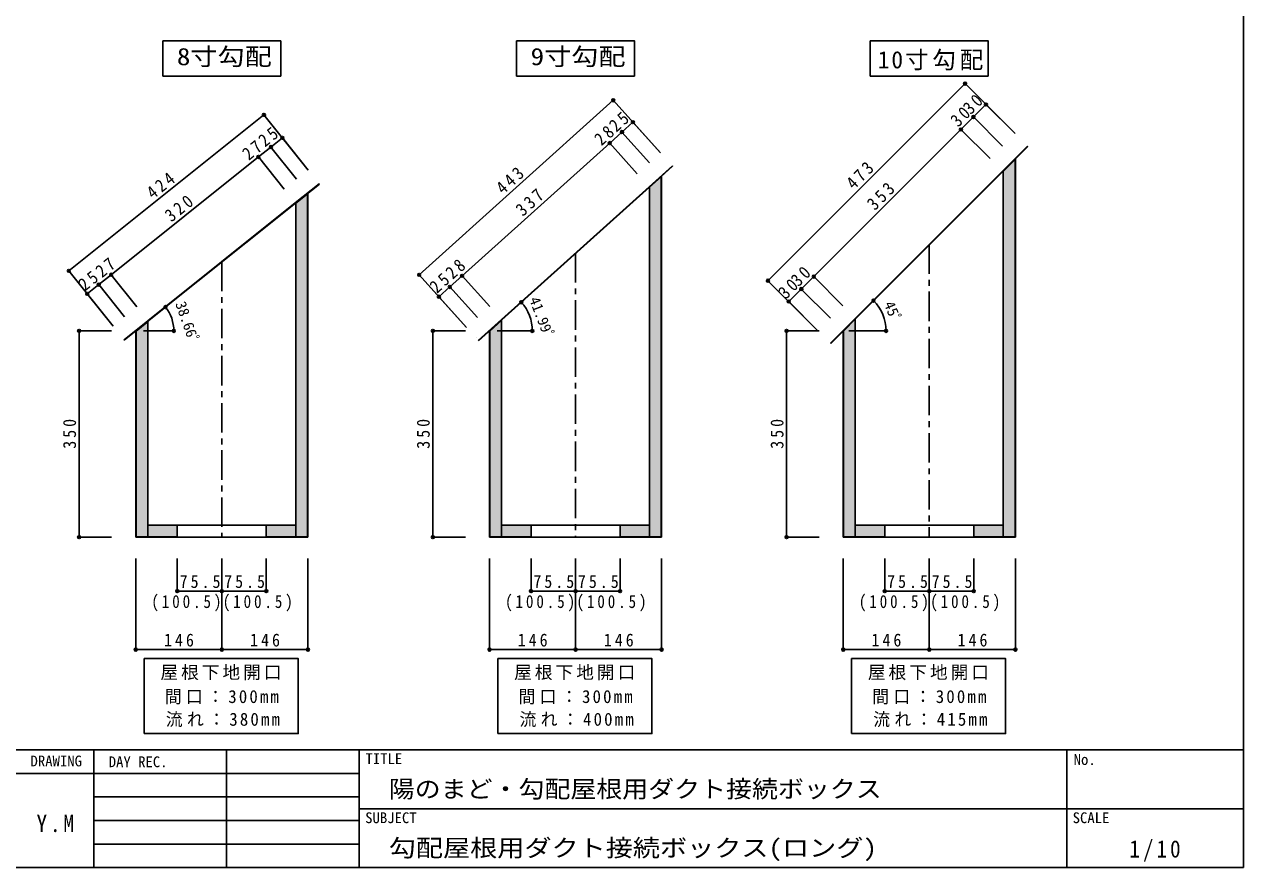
# Model space of a CAD drawing. Units: millimetres at full size, sheet at 1:10. Extents: x -6358 to 6082, y -1024 to 1786.
# Drawn here: x -186 to 1882, y -1024 to 407 of the extents above; entities that cross this region are included whole.
import ezdxf
from ezdxf.enums import TextEntityAlignment as Align

# ---------------------------------------------------------------- set-up
doc = ezdxf.new("R2010")
doc.units = ezdxf.units.MM
doc.header["$LTSCALE"] = 10
doc.header["$PDMODE"] = 32
doc.header["$PDSIZE"] = 5
doc.linetypes.add('CHAIN1', pattern=[8, 5, -1, 1, -1])
doc.layers.add('0-0', color=7, linetype='Continuous')
doc.layers.add('F-0', color=2, linetype='Continuous')
doc.styles.add('ＭＳ ゴシック', font='')
doc.styles.get('ＭＳ ゴシック').set_extended_font_data('MS Gothic')

msp = doc.modelspace()

# ---------------------------------------------------------------- linework, layer by layer
at = {"layer": '0-0'}
for p, q in [((49.16, 379.38), (49.16, 319.38)), ((649.16, 379.38), (649.16, 319.38)), ((1249.16, 379.38), (1249.16, 319.38)), ((49.16, 319.38), (249.16, 319.38)), ((649.16, 319.38), (849.16, 319.38)), ((1249.16, 319.38), (1449.16, 319.38)), ((1473.59, 158.39), (1516.02, 200.81)), ((1473.94, 158.03), (1516.37, 200.46)), ((1516.37, 200.46), (1516.02, 200.81)), ((874.01, 131.71), (913.4, 167.17)), ((874.35, 131.34), (913.74, 166.8)), ((913.74, 166.8), (913.4, 167.17)), ((1474.3, 157.68), (1494.66, 178.04)), ((1494.66, 178.04), (1494.66, -462.25)), ((1495.16, 179.25), (1495.16, -462.75)), ((874.68, 130.97), (894.66, 148.95)), ((894.66, 148.95), (894.66, -462.25)), ((895.16, 150.07), (895.16, -462.75)), ((1474.3, 157.68), (1473.59, 158.39)), ((1474.66, 158.04), (1474.66, -462.25)), ((273.76, 104.37), (314.37, 136.86)), ((274.07, 103.98), (314.68, 136.46)), ((314.68, 136.46), (314.37, 136.86)), ((874.68, 130.97), (874.01, 131.71)), ((874.66, 130.95), (874.66, -462.25)), ((274.39, 103.59), (273.76, 104.37)), ((274.39, 103.59), (294.66, 119.81)), ((274.66, 103.81), (274.66, -462.25)), ((294.66, 119.81), (294.66, -462.25)), ((295.16, 120.85), (295.16, -462.75)), ((-16.36, -128.37), (24.24, -95.89)), ((3.66, -112.99), (24.55, -96.28)), ((23.66, -96.99), (23.66, -462.25)), ((24.55, -96.28), (23.93, -95.5)), ((584.24, -129.11), (623.63, -93.65)), ((584.58, -129.48), (623.97, -94.02)), ((603.66, -112.98), (624.3, -94.39)), ((624.3, -94.39), (623.63, -93.65)), ((623.66, -94.98), (623.66, -462.25)), ((1181.59, -133.61), (1224.02, -91.19)), ((1181.94, -133.97), (1224.37, -91.54)), ((1203.66, -112.96), (1224.72, -91.89)), ((1223.66, -92.96), (1223.66, -462.25)), ((1224.72, -91.89), (1224.02, -91.19)), ((3.16, -112.75), (3.16, -462.75)), ((3.66, -112.99), (3.66, -462.25)), ((603.16, -112.75), (603.16, -462.75)), ((603.66, -112.98), (603.66, -462.25)), ((1203.16, -112.75), (1203.16, -462.75)), ((1203.66, -112.96), (1203.66, -462.25)), ((581.25, -124.8), (581.01, -124.36)), ((1181.94, -133.97), (1181.59, -133.61)), ((23.66, -442.25), (73.66, -442.25)), ((73.66, -442.25), (73.66, -462.75)), ((224.66, -442.25), (224.66, -462.75)), ((224.66, -442.25), (274.66, -442.25)), ((623.66, -442.25), (673.66, -442.25)), ((673.66, -442.25), (673.66, -462.75)), ((824.66, -442.25), (824.66, -462.75)), ((824.66, -442.25), (874.66, -442.25)), ((1223.66, -442.25), (1273.66, -442.25)), ((1273.66, -442.25), (1273.66, -462.75)), ((1424.66, -442.25), (1424.66, -462.75)), ((1424.66, -442.25), (1474.66, -442.25)), ((3.16, -462.75), (73.66, -462.75)), ((3.66, -462.25), (73.66, -462.25)), ((224.66, -462.25), (294.66, -462.25)), ((224.66, -462.75), (295.16, -462.75)), ((603.16, -462.75), (673.66, -462.75)), ((603.66, -462.25), (673.66, -462.25)), ((824.66, -462.25), (894.66, -462.25)), ((824.66, -462.75), (895.16, -462.75)), ((1203.16, -462.75), (1273.66, -462.75)), ((1203.66, -462.25), (1273.66, -462.25)), ((1424.66, -462.25), (1494.66, -462.25)), ((1424.66, -462.75), (1495.16, -462.75)), ((17.27, -796.1), (17.27, -668.79)), ((617.27, -796.1), (617.27, -668.79)), ((1217.27, -796.1), (1217.27, -668.79))]:
    msp.add_line(p, q, dxfattribs=at)
at = {"layer": '0-0', "color": 4}
for p, q in [((1075.52, -27.55), (1409.95, 306.88)), ((1409.95, 306.88), (1494.8, 222.03)), ((483.89, -17.62), (813.05, 278.66)), ((813.05, 278.66), (893.33, 189.47)), ((1424.09, 250.31), (1445.31, 271.52)), ((1445.31, 271.52), (1494.8, 222.03)), ((-110.38, -10.85), (220.66, 253.99)), ((220.66, 253.99), (295.63, 160.28)), ((1402.88, 229.1), (1424.09, 250.31)), ((1424.09, 250.31), (1473.59, 200.81)), ((827.92, 224.77), (846.5, 241.49)), ((846.5, 241.49), (893.33, 189.47)), ((1153.31, -20.48), (1402.88, 229.1)), ((1402.88, 229.1), (1452.38, 179.6)), ((232.37, 199.32), (251.9, 214.94)), ((251.9, 214.94), (295.63, 160.28)), ((807.11, 206.04), (827.92, 224.77)), ((827.92, 224.77), (874.75, 172.74)), ((211.29, 182.46), (232.37, 199.32)), ((232.37, 199.32), (276.1, 144.66)), ((556.73, -19.32), (807.11, 206.04)), ((807.11, 206.04), (853.94, 154.01)), ((-38.54, -17.41), (211.29, 182.46)), ((211.29, 182.46), (255.02, 127.8)), ((1224.02, -91.19), (1473.59, 158.39)), ((1224.37, -91.54), (1473.94, 158.03)), ((623.63, -93.65), (874.01, 131.71)), ((623.97, -94.02), (874.35, 131.34)), ((23.93, -95.5), (273.76, 104.37)), ((24.24, -95.89), (274.07, 103.98)), ((-110.38, -10.85), (-35.42, -104.56)), ((-59.63, -34.28), (-38.54, -17.41)), ((-38.54, -17.41), (5.19, -72.07)), ((483.89, -17.62), (564.17, -106.81)), ((535.92, -38.06), (556.73, -19.32)), ((556.73, -19.32), (603.56, -71.35)), ((1132.09, -41.69), (1153.31, -20.48)), ((1153.31, -20.48), (1202.8, -69.97)), ((-79.15, -49.89), (-59.63, -34.28)), ((-59.63, -34.28), (-15.9, -88.94)), ((517.34, -54.78), (535.92, -38.06)), ((535.92, -38.06), (582.75, -90.08)), ((1075.52, -27.55), (1160.38, -112.4)), ((-79.15, -49.89), (-35.42, -104.56)), ((517.34, -54.78), (564.17, -106.81)), ((1110.88, -62.9), (1132.09, -41.69)), ((1132.09, -41.69), (1181.59, -91.19)), ((1209.83, -106.08), (1254.55, -61.37)), ((25.18, -95.13), (53.62, -72.38)), ((621.23, -96.49), (657.17, -64.13)), ((1110.88, -62.9), (1160.38, -112.4)), ((1209.83, -106.08), (1235.89, -80.02)), ((-92.87, -112.75), (-37.7, -112.75)), ((-92.87, -462.75), (-92.87, -112.75)), ((-92.87, -112.75), (-37.7, -112.75)), ((16.51, -112.75), (67.79, -112.75)), ((507.13, -112.75), (562.3, -112.75)), ((507.13, -462.75), (507.13, -112.75)), ((507.13, -112.75), (562.3, -112.75)), ((616.33, -112.75), (675.83, -112.75)), ((1107.13, -112.75), (1162.3, -112.75)), ((1107.13, -462.75), (1107.13, -112.75)), ((1107.13, -112.75), (1162.3, -112.75)), ((1212.59, -112.75), (1249.45, -112.75)), ((1212.59, -112.75), (1275.83, -112.75)), ((73.66, -442.25), (224.66, -442.25)), ((673.66, -442.25), (824.66, -442.25)), ((1273.66, -442.25), (1424.66, -442.25)), ((-92.87, -462.75), (-37.7, -462.75)), ((73.66, -462.75), (224.66, -462.75)), ((507.13, -462.75), (562.3, -462.75)), ((673.66, -462.75), (824.66, -462.75)), ((1107.13, -462.75), (1162.3, -462.75)), ((1273.66, -462.75), (1424.66, -462.75)), ((3.16, -653.71), (3.16, -498.98)), ((73.66, -554.36), (73.66, -498.98)), ((149.16, -653.71), (149.16, -498.98)), ((149.16, -554.36), (149.16, -498.98)), ((224.66, -554.36), (224.66, -498.98)), ((295.16, -653.71), (295.16, -498.98)), ((603.16, -653.71), (603.16, -498.98)), ((673.66, -554.36), (673.66, -498.98)), ((749.16, -653.71), (749.16, -498.98)), ((749.16, -554.36), (749.16, -498.98)), ((824.66, -554.36), (824.66, -498.98)), ((895.16, -653.71), (895.16, -498.98)), ((1203.16, -653.71), (1203.16, -498.98)), ((1273.66, -554.36), (1273.66, -498.98)), ((1349.16, -653.71), (1349.16, -498.98)), ((1349.16, -554.36), (1349.16, -498.98)), ((1424.66, -554.36), (1424.66, -498.98)), ((1495.16, -653.71), (1495.16, -498.98)), ((149.16, -554.36), (73.66, -554.36)), ((149.16, -554.36), (224.66, -554.36)), ((749.16, -554.36), (673.66, -554.36)), ((749.16, -554.36), (824.66, -554.36)), ((1349.16, -554.36), (1273.66, -554.36)), ((1349.16, -554.36), (1424.66, -554.36)), ((3.16, -653.71), (149.16, -653.71)), ((149.16, -653.71), (295.16, -653.71)), ((603.16, -653.71), (749.16, -653.71)), ((749.16, -653.71), (895.16, -653.71)), ((1203.16, -653.71), (1349.16, -653.71)), ((1349.16, -653.71), (1495.16, -653.71))]:
    msp.add_line(p, q, dxfattribs=at)
at = {"layer": '0-0', "color": 4, "linetype": 'CHAIN1'}
for p, q in [((1349.16, 33.95), (1349.16, -462.75)), ((149.16, 4.69), (149.16, -462.75)), ((749.16, 19.33), (749.16, -462.75))]:
    msp.add_line(p, q, dxfattribs=at)
at = {"layer": '0-0'}
for points in [[(49.16, 379.38), (249.16, 379.38), (249.16, 319.38)], [(649.16, 379.38), (849.16, 379.38), (849.16, 319.38)], [(1249.16, 379.38), (1449.16, 379.38), (1449.16, 319.38)], [(-16.36, -128.37), (-16.68, -127.98), (23.93, -95.5)], [(17.27, -668.79), (278.68, -668.79), (278.68, -796.1), (17.27, -796.1)], [(617.27, -668.79), (878.68, -668.79), (878.68, -796.1), (617.27, -796.1)], [(1217.27, -668.79), (1478.68, -668.79), (1478.68, -796.1), (1217.27, -796.1)]]:
    msp.add_lwpolyline(points, dxfattribs=at)
at = {"layer": '0-0', "color": 4}
for centre, radius, start, end in [((1203.16, -112.75), 72.67, 0, 45), ((3.16, -112.75), 64.63, 360, 38.66), ((603.16, -112.75), 72.67, 0, 41.99)]:
    msp.add_arc(centre, radius, start, end, dxfattribs=at)
at = {"layer": '0-0', "color": 5}
for p in [(1409.95, 306.88), (813.05, 278.66), (1445.31, 271.52), (220.66, 253.99), (1424.09, 250.31), (846.5, 241.49), (1402.88, 229.1), (251.9, 214.94), (807.11, 206.04), (827.92, 224.77), (232.37, 199.32), (211.29, 182.46), (-110.38, -10.85), (-38.54, -17.41), (483.89, -17.62), (556.73, -19.32), (1153.31, -20.48), (-59.63, -34.28), (535.92, -38.06), (1075.52, -27.55), (1132.09, -41.69), (-79.15, -49.89), (517.34, -54.78), (657.17, -64.13), (1110.88, -62.9), (1254.55, -61.37), (53.62, -72.38), (-92.87, -112.75), (-92.87, -112.75), (67.79, -112.75), (507.13, -112.75), (507.13, -112.75), (675.83, -112.75), (1107.13, -112.75), (1107.13, -112.75), (1275.83, -112.75), (-92.87, -462.75), (507.13, -462.75), (1107.13, -462.75), (73.66, -554.36), (149.16, -554.36), (224.66, -554.36), (673.66, -554.36), (749.16, -554.36), (824.66, -554.36), (1273.66, -554.36), (1349.16, -554.36), (1424.66, -554.36), (3.16, -653.71), (149.16, -653.71), (295.16, -653.71), (603.16, -653.71), (749.16, -653.71), (895.16, -653.71), (1203.16, -653.71), (1349.16, -653.71), (1495.16, -653.71)]:
    msp.add_point(p, dxfattribs=at)
at = {"layer": '0-0'}
for points in [[(1494.66, -462.25), (1494.66, 178.04), (1474.66, 158.04)], [(894.66, -462.25), (894.66, 148.95), (874.66, 130.95)], [(1494.66, -462.25), (1474.66, 158.04), (1474.66, -442.25)], [(894.66, -462.25), (874.66, 130.95), (874.66, -442.25)], [(294.66, -462.25), (294.66, 119.81), (274.66, 103.81)], [(294.66, -462.25), (274.66, 103.81), (274.66, -442.25)], [(23.66, -96.99), (3.66, -112.99), (3.66, -462.25)], [(3.66, -462.25), (23.66, -442.25), (23.66, -96.99)], [(603.66, -462.25), (623.66, -442.25), (623.66, -94.98)], [(603.66, -462.25), (623.66, -94.98), (603.66, -112.98)], [(1223.66, -92.96), (1203.66, -112.96), (1203.66, -462.25)], [(1203.66, -462.25), (1223.66, -442.25), (1223.66, -92.96)], [(3.66, -462.25), (73.66, -462.25), (23.66, -442.25)], [(73.66, -462.25), (73.66, -442.25), (23.66, -442.25)], [(224.66, -442.25), (224.66, -462.25), (294.66, -462.25)], [(294.66, -462.25), (274.66, -442.25), (224.66, -442.25)], [(603.66, -462.25), (673.66, -462.25), (673.66, -442.25)], [(603.66, -462.25), (673.66, -442.25), (623.66, -442.25)], [(824.66, -442.25), (824.66, -462.25), (894.66, -462.25)], [(894.66, -462.25), (874.66, -442.25), (824.66, -442.25)], [(1203.66, -462.25), (1273.66, -462.25), (1273.66, -442.25)], [(1203.66, -462.25), (1273.66, -442.25), (1223.66, -442.25)], [(1424.66, -442.25), (1424.66, -462.25), (1494.66, -462.25)], [(1494.66, -462.25), (1474.66, -442.25), (1424.66, -442.25)]]:
    msp.add_solid(points, dxfattribs=at)
at = {"layer": 'F-0', "color": 5}
for p, q in [((1882.34, 1786.31), (1882.34, -1023.69)), ((-2157.66, -823.69), (1882.34, -823.69)), ((1882.34, -1023.69), (-2157.66, -1023.69))]:
    msp.add_line(p, q, dxfattribs=at)
at = {"layer": 'F-0', "color": 7}
for p, q in [((-67.66, -823.69), (-67.66, -1023.69)), ((157.34, -823.69), (157.34, -1023.69))]:
    msp.add_line(p, q, dxfattribs=at)
at = {"layer": 'F-0'}
for p, q in [((-67.66, -1023.69), (-67.66, -823.69)), ((382.34, -823.69), (382.34, -1023.69)), ((1582.34, -823.69), (1582.34, -1023.69)), ((-497.66, -863.69), (-67.66, -863.69)), ((-67.66, -863.69), (382.34, -863.69)), ((-67.66, -903.69), (382.34, -903.69)), ((382.34, -923.69), (1882.34, -923.69)), ((-67.66, -943.69), (382.34, -943.69)), ((-67.66, -983.69), (382.34, -983.69))]:
    msp.add_line(p, q, dxfattribs=at)

# ---------------------------------------------------------------- texts
at = {"layer": '0-0', "style": 'ＭＳ ゴシック', "width": 1.15}
for s, p in [('8寸勾配', (72.91, 329.38)), ('9寸勾配', (672.91, 329.38))]:
    msp.add_text(s, height=29.33, dxfattribs=at).set_placement(p, align=Align.BOTTOM_LEFT)
at = {"layer": '0-0', "color": 4, "style": 'ＭＳ ゴシック'}
for s, rotation, p in [('41.99ﾟ', 290.995, (665.05, -61.11)), ('38.66ﾟ', 289.33, (64.83, -68.34)), ('45ﾟ', 292.5, (1266.83, -69.02))]:
    msp.add_text(s, height=18.33, rotation=rotation, dxfattribs=at).set_placement(p, align=Align.BOTTOM_LEFT)
at = {"layer": '0-0', "attachment_point": 7, "style": 'ＭＳ ゴシック'}
for s, insert, char_height in [('\\T1.16;10寸勾配', (1261.66, 329.38), 29.33), ('\\T1.38;\\W0.9;75.5', (77.66, -549.36), 21.99), ('\\T1.38;\\W0.9;75.5', (153.16, -549.36), 21.99), ('\\T1.38;\\W0.9;75.5', (677.66, -549.36), 21.99), ('\\T1.38;\\W0.9;75.5', (753.16, -549.36), 21.99), ('\\T1.38;\\W0.9;75.5', (1277.66, -549.36), 21.99), ('\\T1.38;\\W0.9;75.5', (1353.16, -549.36), 21.99), ('\\T1.39;\\W0.85;(100.5)', (29.67, -588.89), 21.99), ('\\T1.39;\\W0.85;(100.5)', (150.76, -588.89), 21.99), ('\\T1.39;\\W0.85;(100.5)', (629.67, -588.89), 21.99), ('\\T1.39;\\W0.85;(100.5)', (750.76, -588.89), 21.99), ('\\T1.39;\\W0.85;(100.5)', (1229.67, -588.89), 21.99), ('\\T1.39;\\W0.85;(100.5)', (1350.76, -588.89), 21.99), ('\\T1.38;\\W0.9;146', (51.16, -648.71), 21.99), ('\\T1.38;\\W0.9;146', (197.16, -648.71), 21.99), ('\\T1.38;\\W0.9;146', (651.16, -648.71), 21.99), ('\\T1.38;\\W0.9;146', (797.16, -648.71), 21.99), ('\\T1.38;\\W0.9;146', (1251.16, -648.71), 21.99), ('\\T1.38;\\W0.9;146', (1397.16, -648.71), 21.99), ('\\T1.17;屋根下地開口', (45, -705.63), 21.99), ('\\T1.17;屋根下地開口', (645, -705.63), 21.99), ('\\T1.17;屋根下地開口', (1245, -705.63), 21.99), ('\\T1.26;\\W0.95;間口：300mm', (52.41, -746.74), 21.99), ('\\T1.26;\\W0.95;間口：300mm', (652.41, -746.74), 21.99), ('\\T1.26;\\W0.95;間口：300mm', (1252.41, -746.74), 21.99), ('\\T1.26;\\W0.95;流れ：380mm', (54.14, -785.19), 21.99), ('\\T1.26;\\W0.95;流れ：400mm', (654.14, -785.19), 21.99), ('\\T1.26;\\W0.95;流れ：415mm', (1254.14, -785.19), 21.99)]:
    msp.add_mtext(s, dxfattribs=dict(at, insert=insert, char_height=char_height))
at = {"layer": '0-0', "char_height": 21.99, "attachment_point": 7, "style": 'ＭＳ ゴシック'}
for s, insert, rotation in [('\\T1.36;\\W0.9;30', (1419.67, 252.96), 45), ('\\T1.36;\\W0.9;25', (818.56, 223.23), 41.99), ('\\T1.36;\\W0.9;30', (1398.46, 231.75), 45), ('\\T1.36;\\W0.9;25', (222.49, 198.02), 38.66), ('\\T1.36;\\W0.9;28', (793.25, 200.07), 41.99), ('\\T1.36;\\W0.9;27', (194.92, 175.66), 38.66), ('\\T1.37;\\W0.9;473', (1221.52, 125.52), 45), ('\\T1.37;\\W0.9;424', (32.49, 109.85), 38.66), ('\\T1.37;\\W0.9;443', (626.55, 117.51), 41.99), ('\\T1.38;\\W0.9;337', (660, 80.35), 41.99), ('\\T1.38;\\W0.9;353', (1256.88, 90.17), 45), ('\\T1.38;\\W0.9;320', (63.73, 70.81), 38.66), ('\\T1.36;\\W0.9;27', (-53.98, -23.47), 38.66), ('\\T1.36;\\W0.9;28', (541.01, -26.45), 41.99), ('\\T1.36;\\W0.9;25', (-82.77, -46.26), 38.66), ('\\T1.36;\\W0.9;25', (514.21, -50.38), 41.99), ('\\T1.36;\\W0.9;30', (1127.67, -39.04), 45), ('\\T1.36;\\W0.9;30', (1106.46, -60.25), 45), ('\\T1.38;\\W0.9;350', (-97.87, -312.75), 90), ('\\T1.38;\\W0.9;350', (502.13, -312.75), 90), ('\\T1.38;\\W0.9;350', (1102.13, -312.75), 90)]:
    msp.add_mtext(s, dxfattribs=dict(at, insert=insert, rotation=rotation))
at = {"layer": 'F-0', "color": 4, "style": 'ＭＳ ゴシック'}
for s, p in [('DRAWING', (-175.35, -857.37)), ('DAY REC.', (-42.66, -858.69)), ('TITLE', (392.86, -853.48)), ('No.', (1594.11, -854.85)), ('SUBJECT', (392.34, -953.69)), ('SCALE', (1592.34, -953.69))]:
    msp.add_text(s, height=18.33, dxfattribs=at).set_placement(p, align=Align.BOTTOM_LEFT)
at = {"layer": 'F-0', "color": 7, "style": 'ＭＳ ゴシック'}
for s, width, p in [('陽のまど・勾配屋根用ダクト接続ボックス', 1.1, (432.34, -913.69)), ('勾配屋根用ダクト接続ボックス(ロング)', 1.15, (432.34, -1013.69))]:
    msp.add_text(s, height=29.33, dxfattribs=dict(at, width=width)).set_placement(p, align=Align.BOTTOM_LEFT)
at = {"layer": 'F-0', "color": 7, "char_height": 29.33, "attachment_point": 7, "style": 'ＭＳ ゴシック'}
for s, insert in [('\\T1.27;\\W0.9;Y.M', (-165.16, -963.69)), ('\\T1.28;\\W0.9;1/10', (1688.59, -1013.69))]:
    msp.add_mtext(s, dxfattribs=dict(at, insert=insert))

doc.saveas('drawing.dxf')
